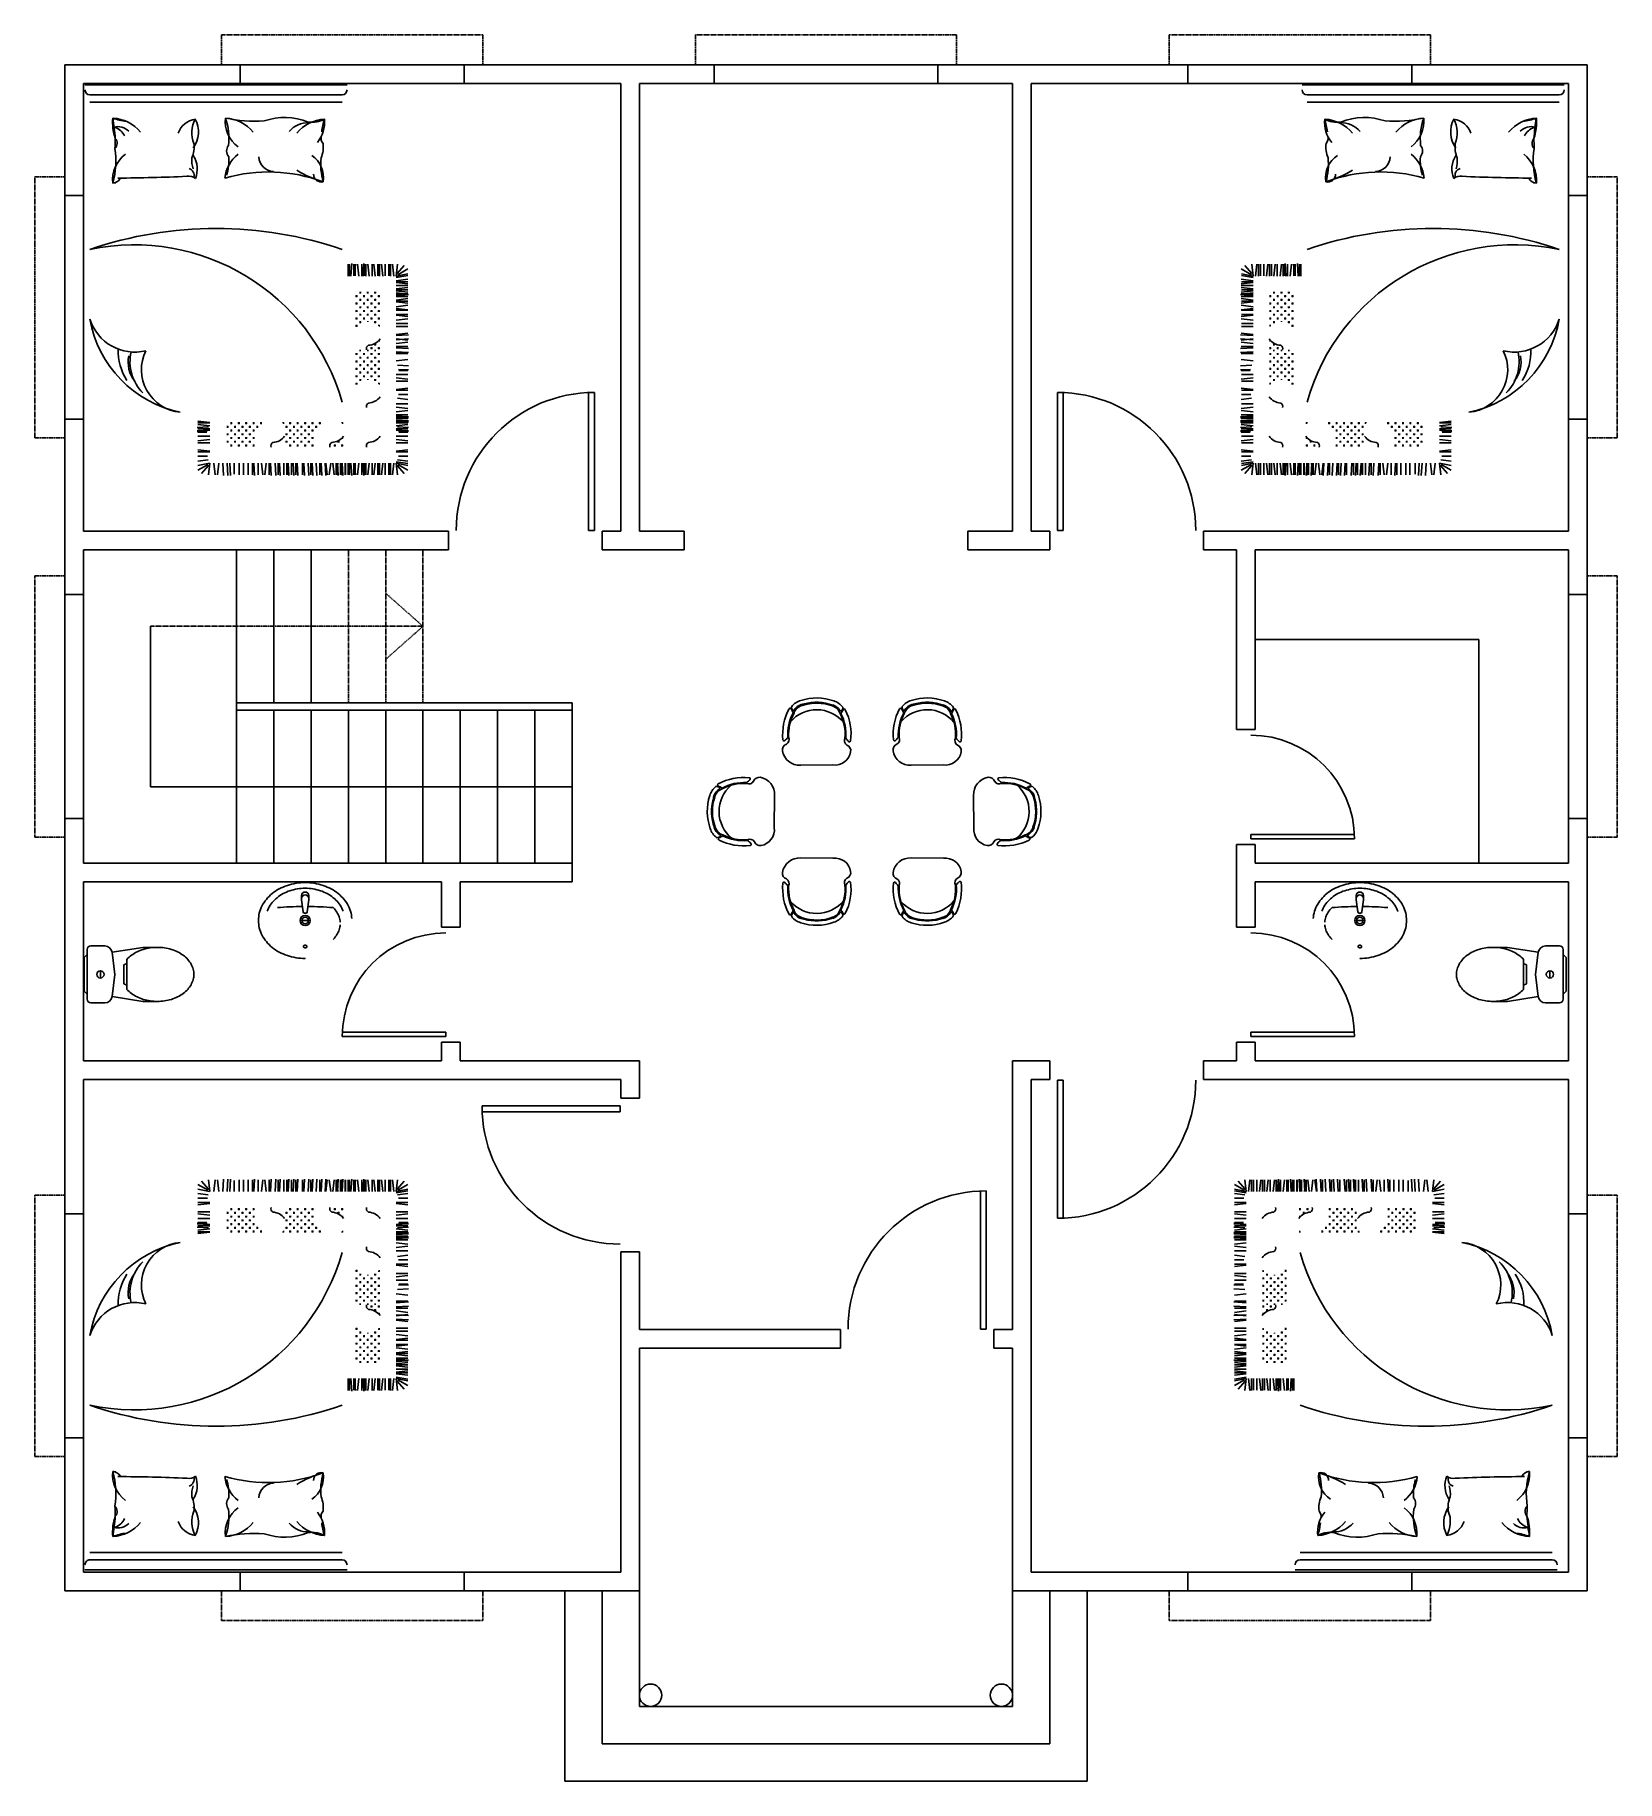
# Model space of a CAD drawing. Extents: x 36509 to 36933, y -884 to -416.
import ezdxf

# ---------------------------------------------------------------- set-up
doc = ezdxf.new("R2010")
doc.units = 0
doc.linetypes.add('ACAD_ISO14W100', pattern=[24, 12, -3, 0, -3, 0, -3, 0, -3])
doc.linetypes.add('HIDDEN', pattern=[0.375, 0.25, -0.125])
doc.layers.get('0').update_dxf_attribs({"linetype": 'CONTINUOUS'})
for name, color, linetype in [('DOOR', 1, 'CONTINUOUS'), ('DWGMODELS.COM', 250, 'CONTINUOUS'), ('FIXTURE', 200, 'CONTINUOUS'), ('FUR', 183, 'CONTINUOUS'), ('FURN', 171, 'CONTINUOUS'), ('RAIL', 3, 'CONTINUOUS'), ('STAIR', 252, 'CONTINUOUS'), ('WALL', 7, 'CONTINUOUS'), ('WALL_SYN', 7, 'CONTINUOUS'), ('WINDOW', 116, 'CONTINUOUS')]:
    doc.layers.add(name, color=color, linetype=linetype)

# ---------------------------------------------------------------- blocks, each defined once
blk = doc.blocks.new('WC_PLAN_COTTO SYDNEY C1303')
for p, q in [((-115, 0), (-135, -20)), ((115, 0), (-115, 0)), ((115, 0), (135, -20)), ((-195, -140), (-195, -45)), ((170, -20), (-170, -20)), ((-25, -110), (25, -110)), ((195, -140), (195, -45)), ((-185, -400), (-152, -190)), ((0, -210), (-152, -190)), ((0, -210), (152, -190)), ((185, -400), (152, -190)), ((100, -290), (-100, -290)), ((-65, -270), (-75, -290)), ((65, -270), (-65, -270)), ((65, -270), (75, -290)), ((-185, -400), (-185, -500)), ((185, -400), (185, -500))]:
    blk.add_line(p, q)
blk.add_lwpolyline([(-100, -290), (-103, -292), (-110, -299), (-117, -307), (-124, -315), (-131, -323), (-137, -332), (-143, -341), (-149, -351), (-154, -361), (-159, -371), (-163, -382), (-167, -393), (-171, -404), (-174, -416), (-177, -427), (-179, -439), (-181, -451), (-183, -463), (-184, -475), (-185, -488), (-185, -500), (-185, -512), (-184, -525), (-183, -537), (-181, -549), (-179, -561), (-177, -573), (-174, -584), (-171, -596), (-167, -607), (-163, -618), (-159, -629), (-154, -639), (-149, -649), (-143, -659), (-137, -668), (-131, -677), (-124, -685), (-117, -693), (-110, -701), (-103, -708), (-95, -714), (-87, -720), (-79, -726), (-71, -731), (-62, -735), (-54, -739), (-45, -743), (-36, -745), (-27, -747), (-18, -749), (-9, -750), (0, -750), (9, -750), (18, -749), (27, -747), (36, -745), (45, -743), (54, -739), (62, -735), (71, -731), (79, -726), (87, -720), (95, -714), (103, -708), (110, -701), (117, -693), (124, -685), (131, -677), (137, -668), (143, -659), (149, -649), (154, -639), (159, -629), (163, -618), (167, -607), (171, -596), (174, -584), (177, -573), (179, -561), (181, -549), (183, -537), (184, -525), (185, -512), (185, -500), (185, -488), (184, -475), (183, -463), (181, -451), (179, -439), (177, -427), (174, -416), (171, -404), (167, -393), (163, -382), (159, -371), (154, -361), (149, -351), (143, -341), (137, -332), (131, -323), (124, -315), (117, -307), (110, -299), (103, -292), (100, -290)])
blk.add_circle((0, -110), 25)
for centre, radius, start, end in [((-170, -45), 25, 90, 180), ((170, -45), 25, 0, 90), ((-145, -140), 50, 180, 262.4054), ((145, -140), 50, 277.5946, 0)]:
    blk.add_arc(centre, radius, start, end)
blk = doc.blocks.new('BASIN CABINET_PLAN_COTTO SERENA C02607')
for p, q in [((-25, 170), (-25, 141)), ((-25, 141), (-14, 60)), ((25, 141), (14, 60)), ((25, 170), (25, 141)), ((-22, 0), (22, 0)), ((-4, 51), (4, 51))]:
    blk.add_line(p, q)
for points in [[(0, 260), (0, 260), (-16, 260), (-31, 259), (-47, 257), (-62, 255), (-78, 252), (-93, 249), (-108, 245), (-122, 240), (-137, 235), (-151, 229), (-165, 223), (-178, 216), (-191, 209), (-203, 201), (-215, 193), (-226, 184), (-237, 175), (-247, 165), (-257, 155), (-266, 144), (-274, 134), (-282, 123), (-289, 111), (-296, 99), (-301, 88), (-306, 75), (-310, 63), (-314, 51), (-317, 38), (-318, 25), (-320, 13)], [(0, -260), (0, -260), (16, -260), (31, -259), (47, -257), (62, -255), (78, -252), (93, -249), (108, -245), (122, -240), (137, -235), (151, -229), (165, -223), (178, -216), (191, -209), (203, -201), (215, -193), (226, -184), (237, -175), (247, -165), (257, -155), (266, -144), (274, -134), (282, -123), (289, -111), (296, -99), (301, -88), (306, -75), (310, -63), (314, -51), (317, -38), (318, -25), (320, -13), (320, 0), (320, 13), (318, 25), (317, 38), (314, 51), (310, 63), (306, 75), (301, 88), (296, 99), (289, 111), (282, 123), (274, 134), (266, 144), (257, 155), (247, 165), (237, 175), (226, 184), (215, 193), (203, 201), (191, 209), (178, 216), (165, 223), (151, 229), (137, 235), (122, 240), (108, 245), (93, 249), (78, 252), (62, 255), (47, 257), (31, 259), (16, 260), (0, 260)], [(261, 63), (260, 64), (256, 74), (251, 85), (246, 94), (240, 104), (233, 114), (226, 123), (218, 132), (210, 140), (202, 148), (192, 156), (183, 164), (173, 171), (162, 178), (151, 184), (140, 190), (128, 195), (116, 200), (104, 204), (92, 208), (79, 211), (66, 214), (53, 217), (40, 219), (27, 220), (13, 221), (0, 221), (-13, 221), (-27, 220), (-40, 219), (-53, 217), (-66, 214), (-79, 211), (-92, 208), (-104, 204), (-116, 200), (-128, 195), (-140, 190), (-151, 184), (-162, 178), (-173, 171), (-183, 164), (-192, 156), (-202, 148), (-210, 140), (-218, 132), (-226, 123), (-233, 114), (-240, 104), (-246, 94), (-251, 85), (-256, 74), (-260, 64), (-261, 63)], [(-191, 89), (-193, 87), (-200, 80), (-206, 73), (-212, 65), (-217, 57), (-222, 49), (-226, 41), (-230, 32), (-233, 24), (-235, 15), (-237, 7), (-239, -2), (-240, -11)], [(-13, -179), (-12, -179), (-12, -180), (-12, -180), (-12, -181), (-12, -181), (-12, -181), (-12, -182), (-12, -182), (-11, -182), (-11, -183), (-11, -183), (-10, -184), (-10, -184), (-10, -184), (-9, -184), (-9, -185), (-8, -185), (-8, -185), (-7, -186), (-7, -186), (-6, -186), (-6, -186), (-5, -186), (-5, -187), (-4, -187), (-4, -187), (-3, -187), (-2, -187), (-2, -187), (-1, -187), (-1, -187), (0, -187), (1, -187), (1, -187), (2, -187), (2, -187), (3, -187), (4, -187), (4, -187), (5, -187), (5, -186), (6, -186), (6, -186), (7, -186), (7, -186), (8, -185), (8, -185), (9, -185), (9, -184), (10, -184), (10, -184), (10, -184), (11, -183), (11, -183), (11, -182), (12, -182), (12, -182), (12, -181), (12, -181), (12, -181), (12, -180), (12, -180), (12, -179), (12, -179)], [(12, -179), (12, -179), (12, -178), (12, -178), (12, -177), (12, -177), (12, -177), (12, -176), (12, -176), (12, -175), (11, -175), (11, -174), (11, -174), (10, -174), (10, -173), (10, -173), (9, -173), (9, -172), (8, -172), (8, -172), (7, -171), (7, -171), (6, -171), (6, -171), (5, -170), (5, -170), (4, -170), (4, -170), (3, -170), (2, -170), (2, -170), (1, -170), (1, -169), (0, -169), (-1, -169), (-1, -170), (-2, -170), (-2, -170), (-3, -170), (-4, -170), (-4, -170), (-5, -170), (-5, -170), (-6, -171), (-6, -171), (-7, -171), (-7, -171), (-8, -172), (-8, -172), (-9, -172), (-9, -173), (-10, -173), (-10, -173), (-10, -174), (-11, -174), (-11, -174), (-11, -175), (-12, -175), (-12, -176), (-12, -176), (-12, -177), (-12, -177), (-12, -177), (-12, -178), (-12, -178)]]:
    blk.add_lwpolyline(points)
at = {"extrusion": (0, 0, -1)}
blk.add_lwpolyline([(191, -129), (193, -127), (200, -120), (206, -112), (212, -105), (217, -97), (222, -89), (226, -81), (230, -72), (233, -64), (235, -55), (237, -46), (239, -38), (240, -29)], dxfattribs=at)
for radius in [35, 22.5]:
    blk.add_circle((0, 0), radius)
for centre, radius, start, end in [((0, 170), 25, 0, 180), ((0, 150), 25, 0, 180), ((0, -2361), 2457, 90.439, 94.4513), ((-4, 61), 10, 187.9625, 270), ((4, 61), 10, 270, 352.0375), ((0, -2361), 2457, 85.5487, 89.561)]:
    blk.add_arc(centre, radius, start, end)
blk = doc.blocks.new('A$C625A09C8')
at = {"layer": 'DWGMODELS.COM', "color": 183}
for p, q in [((1.541, 10.101), (1.22, 10.475)), ((1.592, 9.989), (1.528, 10.529)), ((1.694, 9.989), (1.758, 10.529)), ((1.841, 9.989), (1.841, 10.529)), ((1.924, 9.993), (1.924, 10.528)), ((2.085, 9.993), (2.085, 10.528)), ((2.199, 9.989), (2.263, 10.529)), ((2.346, 9.989), (2.346, 10.529)), ((2.428, 9.993), (2.428, 10.528)), ((2.542, 9.989), (2.606, 10.529)), ((2.689, 9.989), (2.689, 10.529)), ((2.826, 9.989), (2.889, 10.529)), ((2.972, 9.989), (2.972, 10.529)), ((3.049, 9.993), (2.985, 10.529)), ((3.1, 9.989), (3.068, 10.561)), ((3.163, 9.989), (3.163, 10.529)), ((3.291, 9.989), (3.354, 10.529)), ((3.514, 9.993), (3.45, 10.529)), ((3.46, 9.993), (3.46, 10.528)), ((3.523, 9.993), (3.523, 10.528)), ((3.657, 9.989), (3.625, 10.561)), ((3.721, 9.989), (3.721, 10.529)), ((3.784, 9.989), (3.784, 10.529)), ((1.514, 10.051), (1.051, 10.313)), ((1.592, 9.775), (1.051, 9.839)), ((1.592, 9.692), (1.051, 9.628)), ((1.587, 9.989), (1.052, 10.096)), ((1.587, 9.928), (1.052, 10.019)), ((1.587, 9.73), (1.052, 9.73)), ((1.592, 9.114), (1.019, 9.146)), ((1.592, 9.561), (1.051, 9.561)), ((1.592, 9.4), (1.051, 9.464)), ((1.592, 9.317), (1.051, 9.253)), ((1.592, 9.221), (1.051, 9.157)), ((1.592, 9.178), (1.051, 9.178)), ((1.587, 9.113), (1.051, 9.049)), ((1.592, 9.051), (1.051, 9.051)), ((1.592, 8.89), (1.051, 8.953)), ((1.587, 9.354), (1.052, 9.354)), ((1.587, 8.844), (1.052, 8.844)), ((2.421, 9.068), (2.336, 9.068)), ((2.378, 9.025), (2.378, 9.11)), ((2.591, 9.238), (2.506, 9.238)), ((2.591, 8.897), (2.506, 8.897)), ((2.549, 9.195), (2.549, 9.259)), ((2.549, 8.855), (2.549, 8.94)), ((2.762, 9.068), (2.676, 9.068)), ((2.719, 9.025), (2.719, 9.11)), ((2.932, 9.238), (2.847, 9.238)), ((2.932, 8.897), (2.847, 8.897)), ((2.889, 9.195), (2.889, 9.259)), ((2.889, 8.855), (2.889, 8.94)), ((3.102, 9.068), (3.017, 9.068)), ((3.06, 9.025), (3.06, 9.11)), ((3.273, 9.238), (3.187, 9.238)), ((3.273, 8.897), (3.187, 8.897)), ((3.23, 9.195), (3.23, 9.259)), ((3.23, 8.855), (3.23, 8.94)), ((3.443, 9.068), (3.358, 9.068)), ((3.4, 9.025), (3.4, 9.11)), ((1.592, 8.806), (1.051, 8.743)), ((1.587, 8.583), (1.051, 8.647)), ((1.587, 8.5), (1.051, 8.436)), ((1.592, 8.193), (1.051, 8.129)), ((1.587, 7.97), (1.051, 8.034)), ((1.587, 8.43), (1.052, 8.43)), ((1.587, 8.231), (1.052, 8.231)), ((2.421, 8.727), (2.336, 8.727)), ((2.421, 8.386), (2.336, 8.386)), ((2.421, 8.046), (2.336, 8.046)), ((2.378, 8.684), (2.378, 8.77)), ((2.378, 8.344), (2.378, 8.429)), ((2.378, 8.003), (2.378, 8.088)), ((2.591, 8.557), (2.506, 8.557)), ((2.591, 8.216), (2.506, 8.216)), ((2.549, 8.514), (2.549, 8.599)), ((2.549, 8.173), (2.549, 8.259)), ((2.762, 8.727), (2.676, 8.727)), ((2.762, 8.386), (2.676, 8.386)), ((2.762, 8.046), (2.676, 8.046)), ((2.719, 8.684), (2.719, 8.77)), ((2.719, 8.344), (2.719, 8.429)), ((2.719, 8.003), (2.719, 8.088)), ((2.932, 8.557), (2.847, 8.557)), ((2.932, 8.216), (2.847, 8.216)), ((2.889, 8.514), (2.889, 8.599)), ((2.889, 8.173), (2.889, 8.259)), ((3.102, 8.727), (3.017, 8.727)), ((3.102, 8.386), (3.017, 8.386)), ((3.102, 8.046), (3.017, 8.046)), ((3.06, 8.684), (3.06, 8.77)), ((3.06, 8.344), (3.06, 8.429)), ((3.06, 8.003), (3.06, 8.088)), ((3.273, 8.557), (3.187, 8.557)), ((3.273, 8.216), (3.187, 8.216)), ((3.23, 8.514), (3.23, 8.599)), ((3.23, 8.173), (3.23, 8.259)), ((3.443, 8.727), (3.358, 8.727)), ((3.443, 8.386), (3.358, 8.386)), ((3.443, 8.046), (3.358, 8.046)), ((3.4, 8.684), (3.4, 8.77)), ((3.4, 8.344), (3.4, 8.429)), ((3.4, 8.003), (3.4, 8.088)), ((1.592, 7.264), (1.019, 7.295)), ((1.592, 7.305), (1.051, 7.369)), ((1.587, 7.816), (1.052, 7.816)), ((1.587, 7.682), (1.052, 7.682)), ((2.384, 7.705), (2.336, 7.705)), ((2.378, 7.7), (2.378, 7.748)), ((2.591, 7.875), (2.506, 7.875)), ((2.549, 7.833), (2.549, 7.918)), ((2.889, 7.887), (2.889, 7.918)), ((3.273, 7.875), (3.187, 7.875)), ((3.23, 7.833), (3.23, 7.918)), ((3.443, 7.705), (3.358, 7.705)), ((3.4, 7.663), (3.4, 7.748)), ((1.592, 7.072), (1.019, 7.104)), ((1.592, 6.699), (1.019, 6.667)), ((1.592, 6.508), (1.019, 6.476)), ((1.587, 7.114), (1.051, 7.05)), ((1.592, 6.89), (1.051, 6.954)), ((1.592, 6.763), (1.051, 6.763)), ((1.592, 6.444), (1.051, 6.444)), ((2.39, 7.024), (2.336, 7.024)), ((2.421, 6.683), (2.336, 6.683)), ((2.421, 6.416), (2.336, 6.416)), ((2.378, 6.981), (2.378, 7.036)), ((2.378, 6.641), (2.378, 6.726)), ((2.378, 6.373), (2.378, 6.458)), ((2.591, 6.853), (2.506, 6.853)), ((2.549, 6.811), (2.549, 6.896)), ((2.549, 6.543), (2.549, 6.607)), ((2.762, 6.683), (2.676, 6.683)), ((2.762, 6.416), (2.676, 6.416)), ((2.719, 6.641), (2.719, 6.726)), ((2.719, 6.373), (2.719, 6.458)), ((2.889, 6.543), (2.889, 6.607)), ((3.102, 6.416), (3.017, 6.416)), ((3.06, 6.373), (3.06, 6.458)), ((3.23, 6.543), (3.23, 6.607)), ((3.443, 6.416), (3.358, 6.416)), ((3.4, 6.373), (3.4, 6.458)), ((1.529, 5.904), (1.019, 5.876)), ((1.474, 5.71), (1.019, 5.684)), ((1.592, 6.099), (1.051, 6.162)), ((1.463, 5.652), (1.051, 5.652)), ((2.421, 6.075), (2.336, 6.075)), ((2.421, 5.734), (2.336, 5.734)), ((2.378, 6.032), (2.378, 6.117)), ((2.378, 5.692), (2.378, 5.777)), ((2.591, 6.245), (2.506, 6.245)), ((2.591, 5.905), (2.506, 5.905)), ((2.549, 6.203), (2.549, 6.288)), ((2.549, 5.862), (2.549, 5.947)), ((2.549, 5.521), (2.549, 5.607)), ((2.762, 6.075), (2.676, 6.075)), ((2.762, 5.734), (2.676, 5.734)), ((2.719, 6.032), (2.719, 6.117)), ((2.719, 5.692), (2.719, 5.777)), ((2.932, 6.245), (2.847, 6.245)), ((2.932, 5.905), (2.847, 5.905)), ((2.889, 6.203), (2.889, 6.288)), ((2.889, 5.862), (2.889, 5.947)), ((2.889, 5.521), (2.889, 5.607)), ((3.102, 6.075), (3.017, 6.075)), ((3.102, 5.734), (3.017, 5.734)), ((3.06, 6.032), (3.06, 6.117)), ((3.06, 5.692), (3.06, 5.777)), ((3.273, 6.245), (3.187, 6.245)), ((3.273, 5.905), (3.187, 5.905)), ((3.23, 6.203), (3.23, 6.288)), ((3.23, 5.862), (3.23, 5.947)), ((3.23, 5.521), (3.23, 5.607)), ((3.443, 6.075), (3.358, 6.075)), ((3.443, 5.734), (3.358, 5.734)), ((3.4, 6.032), (3.4, 6.117)), ((3.4, 5.692), (3.4, 5.777)), ((1.592, 5.322), (1.051, 5.257)), ((1.592, 4.787), (1.051, 4.85)), ((1.592, 5.475), (1.052, 5.475)), ((1.592, 5.163), (1.052, 5.163)), ((2.421, 5.394), (2.336, 5.394)), ((2.384, 5.053), (2.336, 5.053)), ((2.378, 5.351), (2.378, 5.436)), ((2.378, 5.048), (2.378, 5.096)), ((2.591, 5.564), (2.506, 5.564)), ((2.591, 5.223), (2.506, 5.223)), ((2.549, 5.181), (2.549, 5.266)), ((2.762, 5.394), (2.676, 5.394)), ((2.719, 5.351), (2.719, 5.436)), ((2.932, 5.564), (2.847, 5.564)), ((2.889, 5.235), (2.889, 5.266)), ((3.102, 5.394), (3.017, 5.394)), ((3.06, 5.351), (3.06, 5.436)), ((3.273, 5.564), (3.187, 5.564)), ((3.273, 5.223), (3.187, 5.223)), ((3.23, 5.181), (3.23, 5.266)), ((3.443, 5.394), (3.358, 5.394)), ((3.443, 5.053), (3.358, 5.053)), ((3.4, 5.351), (3.4, 5.436)), ((3.4, 5.01), (3.4, 5.096)), ((1.525, 4.389), (1.051, 4.333)), ((1.592, 4.749), (1.052, 4.749)), ((1.483, 4.55), (1.052, 4.55)), ((1.587, 4.136), (1.052, 4.136)), ((1.592, 3.568), (1.019, 3.536)), ((1.592, 3.521), (1.019, 3.489)), ((1.592, 3.377), (1.019, 3.345)), ((1.592, 3.32), (1.019, 3.288)), ((1.587, 3.982), (1.051, 3.919)), ((1.592, 3.759), (1.051, 3.823)), ((1.592, 3.632), (1.051, 3.632)), ((1.592, 3.514), (1.051, 3.514)), ((1.592, 3.457), (1.051, 3.457)), ((1.592, 3.272), (1.051, 3.335)), ((1.592, 3.313), (1.051, 3.313)), ((1.592, 3.256), (1.051, 3.256)), ((4.065, 3.245), (4.017, 3.245)), ((4.06, 3.239), (4.06, 3.287)), ((5.124, 3.245), (5.039, 3.245)), ((5.081, 3.202), (5.081, 3.287)), ((5.465, 3.245), (5.38, 3.245)), ((5.422, 3.202), (5.422, 3.287)), ((5.805, 3.245), (5.72, 3.245)), ((5.763, 3.202), (5.763, 3.287)), ((6.146, 3.245), (6.061, 3.245)), ((6.103, 3.202), (6.103, 3.287)), ((6.487, 3.245), (6.401, 3.245)), ((6.444, 3.202), (6.444, 3.287)), ((6.766, 3.245), (6.717, 3.245)), ((6.76, 3.239), (6.76, 3.287)), ((7.824, 3.245), (7.739, 3.245)), ((7.782, 3.202), (7.782, 3.287)), ((8.165, 3.245), (8.08, 3.245)), ((8.122, 3.202), (8.122, 3.287)), ((8.506, 3.245), (8.421, 3.245)), ((8.463, 3.202), (8.463, 3.287)), ((8.846, 3.245), (8.761, 3.245)), ((8.804, 3.202), (8.804, 3.287)), ((9.187, 3.245), (9.102, 3.245)), ((9.144, 3.202), (9.144, 3.287)), ((10.133, 3.272), (10.674, 3.335)), ((10.133, 3.256), (10.674, 3.256)), ((1.529, 3.077), (1.019, 3.049)), ((1.592, 2.925), (1.019, 2.893)), ((1.474, 2.883), (1.019, 2.857)), ((1.592, 3.117), (1.051, 3.18)), ((1.592, 2.989), (1.051, 2.989)), ((1.463, 2.825), (1.051, 2.825)), ((1.592, 2.495), (1.051, 2.43)), ((1.592, 2.648), (1.052, 2.648)), ((4.072, 2.563), (4.017, 2.563)), ((4.06, 2.521), (4.06, 2.576)), ((4.23, 2.35), (4.23, 2.436)), ((5.294, 3.074), (5.209, 3.074)), ((5.252, 3.032), (5.252, 3.117)), ((5.465, 2.904), (5.38, 2.904)), ((5.465, 2.563), (5.38, 2.563)), ((5.422, 2.861), (5.422, 2.947)), ((5.422, 2.521), (5.422, 2.606)), ((5.635, 3.074), (5.55, 3.074)), ((5.635, 2.734), (5.55, 2.734)), ((5.592, 3.032), (5.592, 3.117)), ((5.592, 2.691), (5.592, 2.776)), ((5.592, 2.35), (5.592, 2.436)), ((5.805, 2.904), (5.72, 2.904)), ((5.805, 2.563), (5.72, 2.563)), ((5.763, 2.861), (5.763, 2.947)), ((5.763, 2.521), (5.763, 2.606)), ((5.976, 3.074), (5.891, 3.074)), ((5.976, 2.734), (5.891, 2.734)), ((5.933, 3.032), (5.933, 3.117)), ((5.933, 2.691), (5.933, 2.776)), ((5.933, 2.35), (5.933, 2.436)), ((6.146, 2.904), (6.061, 2.904)), ((6.146, 2.563), (6.061, 2.563)), ((6.103, 2.861), (6.103, 2.947)), ((6.103, 2.521), (6.103, 2.606)), ((6.316, 3.074), (6.231, 3.074)), ((6.316, 2.734), (6.231, 2.734)), ((6.274, 3.032), (6.274, 3.117)), ((6.274, 2.691), (6.274, 2.776)), ((6.274, 2.35), (6.274, 2.436)), ((6.487, 2.904), (6.401, 2.904)), ((6.487, 2.563), (6.401, 2.563)), ((6.444, 2.861), (6.444, 2.947)), ((6.444, 2.521), (6.444, 2.606)), ((6.657, 3.074), (6.572, 3.074)), ((6.657, 2.734), (6.572, 2.734)), ((6.614, 3.032), (6.614, 3.117)), ((6.614, 2.691), (6.614, 2.776)), ((6.614, 2.35), (6.614, 2.436)), ((7.995, 3.074), (7.91, 3.074)), ((7.952, 3.032), (7.952, 3.117)), ((8.165, 2.904), (8.08, 2.904)), ((8.165, 2.563), (8.08, 2.563)), ((8.122, 2.861), (8.122, 2.947)), ((8.122, 2.521), (8.122, 2.606)), ((8.335, 3.074), (8.25, 3.074)), ((8.335, 2.734), (8.25, 2.734)), ((8.293, 3.032), (8.293, 3.117)), ((8.293, 2.691), (8.293, 2.776)), ((8.293, 2.35), (8.293, 2.436)), ((8.506, 2.904), (8.421, 2.904)), ((8.506, 2.563), (8.421, 2.563)), ((8.463, 2.861), (8.463, 2.947)), ((8.463, 2.521), (8.463, 2.606)), ((8.676, 3.074), (8.591, 3.074)), ((8.676, 2.734), (8.591, 2.734)), ((8.633, 3.032), (8.633, 3.117)), ((8.633, 2.691), (8.633, 2.776)), ((8.633, 2.35), (8.633, 2.436)), ((8.846, 2.904), (8.761, 2.904)), ((8.846, 2.563), (8.761, 2.563)), ((8.804, 2.861), (8.804, 2.947)), ((8.804, 2.521), (8.804, 2.606)), ((9.017, 3.074), (8.931, 3.074)), ((9.017, 2.734), (8.931, 2.734)), ((8.974, 3.032), (8.974, 3.117)), ((8.974, 2.691), (8.974, 2.776)), ((8.974, 2.35), (8.974, 2.436)), ((9.187, 2.904), (9.102, 2.904)), ((9.187, 2.563), (9.102, 2.563)), ((9.144, 2.861), (9.144, 2.947)), ((9.144, 2.521), (9.144, 2.606)), ((9.357, 3.074), (9.272, 3.074)), ((9.357, 2.734), (9.272, 2.734)), ((9.315, 3.032), (9.315, 3.117)), ((9.315, 2.691), (9.315, 2.776)), ((9.315, 2.35), (9.315, 2.436)), ((10.133, 3.117), (10.674, 3.18)), ((10.133, 2.989), (10.674, 2.989)), ((10.133, 2.925), (10.706, 2.893)), ((10.133, 2.648), (10.673, 2.648)), ((10.133, 2.495), (10.674, 2.43)), ((10.197, 3.077), (10.706, 3.049)), ((10.251, 2.883), (10.706, 2.857)), ((10.262, 2.825), (10.674, 2.825)), ((1.592, 1.96), (1.051, 2.023)), ((1.592, 2.336), (1.052, 2.336)), ((1.592, 1.922), (1.052, 1.922)), ((1.483, 1.723), (1.052, 1.723)), ((4.102, 2.223), (4.017, 2.223)), ((4.06, 2.18), (4.06, 2.265)), ((4.272, 2.393), (4.187, 2.393)), ((4.443, 2.223), (4.358, 2.223)), ((4.4, 2.18), (4.4, 2.265)), ((5.465, 2.223), (5.38, 2.223)), ((5.422, 2.18), (5.422, 2.265)), ((5.635, 2.393), (5.55, 2.393)), ((5.805, 2.223), (5.72, 2.223)), ((5.763, 2.18), (5.763, 2.265)), ((5.976, 2.393), (5.891, 2.393)), ((6.146, 2.223), (6.061, 2.223)), ((6.103, 2.18), (6.103, 2.265)), ((6.316, 2.393), (6.231, 2.393)), ((6.487, 2.223), (6.401, 2.223)), ((6.444, 2.18), (6.444, 2.265)), ((6.657, 2.393), (6.572, 2.393)), ((8.165, 2.223), (8.08, 2.223)), ((8.122, 2.18), (8.122, 2.265)), ((8.335, 2.393), (8.25, 2.393)), ((8.506, 2.223), (8.421, 2.223)), ((8.463, 2.18), (8.463, 2.265)), ((8.676, 2.393), (8.591, 2.393)), ((8.846, 2.223), (8.761, 2.223)), ((8.804, 2.18), (8.804, 2.265)), ((9.017, 2.393), (8.931, 2.393)), ((9.187, 2.223), (9.102, 2.223)), ((9.144, 2.18), (9.144, 2.265)), ((9.357, 2.393), (9.272, 2.393)), ((10.133, 2.336), (10.673, 2.336)), ((10.133, 1.96), (10.674, 2.023)), ((10.133, 1.922), (10.673, 1.922)), ((10.243, 1.723), (10.673, 1.723)), ((1.525, 1.562), (1.051, 1.506)), ((1.514, 1.354), (1.051, 1.092)), ((1.587, 1.477), (1.052, 1.386)), ((1.587, 1.416), (1.052, 1.309)), ((1.541, 1.304), (1.22, 0.93)), ((1.592, 1.416), (1.528, 0.876)), ((1.694, 1.416), (1.758, 0.876)), ((1.841, 1.416), (1.841, 0.876)), ((1.924, 1.412), (1.924, 0.876)), ((2.085, 1.412), (2.085, 0.876)), ((2.199, 1.416), (2.263, 0.876)), ((2.346, 1.416), (2.346, 0.876)), ((2.428, 1.412), (2.428, 0.876)), ((2.542, 1.416), (2.606, 0.876)), ((2.689, 1.416), (2.689, 0.876)), ((2.826, 1.416), (2.889, 0.876)), ((2.972, 1.416), (2.972, 0.876)), ((3.049, 1.412), (2.985, 0.876)), ((3.1, 1.416), (3.068, 0.844)), ((3.163, 1.416), (3.163, 0.876)), ((3.291, 1.416), (3.354, 0.876)), ((3.514, 1.412), (3.45, 0.876)), ((3.46, 1.412), (3.46, 0.876)), ((3.523, 1.412), (3.523, 0.876)), ((3.657, 1.416), (3.625, 0.844)), ((3.721, 1.416), (3.721, 0.876)), ((3.784, 1.416), (3.784, 0.876)), ((3.912, 1.416), (3.912, 0.876)), ((3.928, 1.416), (3.928, 0.876)), ((4.056, 1.416), (4.024, 0.844)), ((4.071, 1.416), (4.04, 0.844)), ((4.119, 1.416), (4.119, 0.876)), ((4.135, 1.416), (4.135, 0.876)), ((4.279, 1.416), (4.247, 0.844)), ((4.263, 1.416), (4.326, 0.876)), ((4.342, 1.416), (4.342, 0.876)), ((4.486, 1.412), (4.422, 0.876)), ((4.587, 1.416), (4.651, 0.876)), ((4.81, 1.412), (4.747, 0.876)), ((4.836, 1.416), (4.804, 0.844)), ((5.028, 1.416), (4.996, 0.844)), ((5.091, 1.416), (5.091, 0.876)), ((5.251, 1.416), (5.219, 0.844)), ((5.442, 1.416), (5.41, 0.844)), ((5.506, 1.416), (5.506, 0.876)), ((5.625, 1.416), (5.593, 0.844)), ((5.816, 1.416), (5.784, 0.844)), ((5.88, 1.416), (5.88, 0.876)), ((6.124, 1.416), (6.092, 0.844)), ((6.188, 1.416), (6.188, 0.876)), ((6.315, 1.416), (6.284, 0.844)), ((6.379, 1.416), (6.379, 0.876)), ((6.539, 1.416), (6.507, 0.844)), ((6.586, 1.412), (6.522, 0.876)), ((6.602, 1.416), (6.602, 0.876)), ((6.739, 1.412), (6.739, 0.876)), ((6.936, 1.416), (6.904, 0.844)), ((7, 1.416), (7, 0.876)), ((7.127, 1.416), (7.096, 0.844)), ((7.351, 1.416), (7.319, 0.844)), ((7.414, 1.416), (7.414, 0.876)), ((7.542, 1.416), (7.605, 0.876)), ((7.765, 1.412), (7.701, 0.876)), ((7.919, 1.412), (7.919, 0.876)), ((8.115, 1.416), (8.084, 0.844)), ((8.179, 1.416), (8.179, 0.876)), ((8.37, 1.416), (8.37, 0.876)), ((8.593, 1.416), (8.593, 0.876)), ((8.785, 1.416), (8.785, 0.876)), ((9.018, 1.416), (9.018, 0.907)), ((9.209, 1.416), (9.177, 0.844)), ((9.337, 1.416), (9.305, 0.844)), ((9.528, 1.416), (9.496, 0.844)), ((9.719, 1.416), (9.783, 0.876)), ((9.942, 1.412), (9.878, 0.876)), ((10.133, 1.416), (10.197, 0.876)), ((10.138, 1.416), (10.673, 1.309)), ((10.184, 1.304), (10.505, 0.93)), ((10.2, 1.562), (10.674, 1.506)), ((10.212, 1.354), (10.674, 1.092))]:
    blk.add_line(p, q, dxfattribs=at)
at = {"layer": 'DWGMODELS.COM'}
for centre, radius, start, end in [((9.846, -5.639), 17.813, 71.05766, 108.94234), ((13.6, 1.51), 9.91, 78.19009, 164.22919), ((13.576, 8.653), 2.149, 256.13652, 342.764), ((11.311, 5.693), 1.956, 275.02348, 26.51646), ((11.771, 6.06), 2.02, 314.89518, 12.88443), ((11.937, 6.523), 2.391, 326.58971, 2.77532), ((12.463, 6.043), 1.413, 321.46617, 11.64094)]:
    blk.add_arc(centre, radius, start, end, dxfattribs=at)
at = {"layer": 'DWGMODELS.COM', "color": 183}
for centre, radius, start, end in [((2.888, 7.52), 0.703, 216.28067, 267.53247), ((2.781, 6.667), 0.169, 338.95911, 62.99119), ((2.888, 4.868), 0.703, 216.28067, 267.53247), ((2.781, 4.015), 0.169, 338.95911, 62.99119), ((2.888, 3.059), 0.703, 216.28067, 267.53247), ((4.569, 3.059), 0.703, 216.28067, 267.53247), ((7.27, 3.059), 0.703, 216.28067, 267.53247), ((2.781, 2.207), 0.169, 338.95911, 62.99119), ((4.462, 2.207), 0.169, 338.95911, 62.99119), ((7.163, 2.207), 0.169, 338.95911, 62.99119)]:
    blk.add_arc(centre, radius, start, end, dxfattribs=at)
at = {"layer": 'FURN', "color": 30}
blk.add_line((15.854, 18.764), (3.838, 18.764), dxfattribs=at)
at = {"layer": 'FURN'}
for p, q in [((15.629, 18.3), (4.064, 18.3)), ((4.064, 17.967), (15.629, 17.967))]:
    blk.add_line(p, q, dxfattribs=at)
for centre, radius, start, end in [((4.064, 18.525), 0.225, 180, 270), ((15.629, 18.525), 0.225, 270, 0), ((4.953, 16.792), 0.368, 45.59911, 107.0774), ((6.327, 17.036), 1.459, 174.11001, 219.05958), ((1.15, 16.09), 3.883, 7.6727, 16.39543), ((4.746, 15.35), 1.84, 40.4189, 85.9871), ((5.442, 18.213), 1.174, 241.09082, 278.40418), ((5.608, 15.85), 1.174, 40.94821, 91.04228), ((6.695, 14.348), 2.912, 71.0183, 111.79741), ((8.049, 23.518), 6.429, 266.37157, 282.25617), ((9.543, 15.4), 1.84, 94.0129, 139.5811), ((7.963, 17.086), 1.459, 306.5711, 5.88998), ((12.097, 16.302), 2.841, 160.81331, 186.50531), ((11.894, 16.599), 1.244, 151.87313, 216.26112), ((9.628, 16.558), 1.327, 338.30173, 28.22636), ((10.667, 16.228), 0.966, 19.02246, 82.29683), ((14.71, 15.4), 1.84, 94.0129, 139.5811), ((14.367, 16.066), 0.774, 78.22069, 132.54909), ((13.735, 19.281), 2.214, 275.73304, 292.48215), ((12.273, 17.046), 2.316, 341.30581, 4.69516), ((26.712, 15.273), 12.289, 170.81082, 175.19015), ((6.19, 15.902), 1.262, 172.46324, 202.98304), ((4.688, 16.303), 0.344, 316.73156, 14.64939), ((12.112, 15.902), 1.262, 172.46324, 202.98304), ((14.691, 16.123), 0.715, 107.86167, 156.12443), ((14.715, 16.078), 0.335, 137.82866, 225.5264), ((32.199, 16.647), 17.737, 181.11236, 182.60946), ((6.155, 14.499), 1.24, 124.24279, 188.73787), ((2.232, 15.106), 2.812, 343.5644, 6.17042), ((7.168, 15.491), 0.714, 273.11598, 357.36998), ((7.908, 14.352), 1.532, 4.90995, 52.88025), ((11.734, 15.305), 2.477, 176.44459, 196.20457), ((8.95, 15.728), 0.411, 319.098, 37.91671), ((11.849, 14.9), 1.143, 146.95219, 202.55333), ((9.578, 15.294), 1.377, 343.76996, 4.77672), ((13.13, 14.401), 1.459, 354.11002, 53.4289), ((18.159, 15.276), 3.722, 171.29291, 195.9757), ((3.635, 18.918), 4.786, 285.68625, 301.65011), ((7.445, 7.529), 7.233, 74.03693, 110.34935), ((5.015, 14.659), 0.359, 256.19816, 0.22733), ((11.09, 14.119), 0.453, 78.62977, 130.90094), ((11.176, 14.604), 0.328, 106.70053, 196.64794), ((14.645, 88.515), 74.033, 267.31657, 269.77241), ((14.607, 14.679), 0.428, 211.45882, 266.52915), ((14.71, 16.087), 1.84, 261.65834, 265.9871), ((10.417, 8.927), 5.29, 281.61655, 350.08938)]:
    blk.add_arc(centre, radius, start, end, dxfattribs=at)
blk = doc.blocks.new('A$C64AA05FE')
at = {"layer": 'FUR', "color": 30}
blk.add_line((0.01, 14.88), (0.12, 5.35), dxfattribs=at)
for centre, radius, start, end in [((5.12, 15.2), 5.12, 99.1556, 183.5417), ((4.58, 18.53), 1.75, 18.9977, 99.1556), ((7.61, 19.9), 1.59, 210.3279, 295.2966), ((7.55, 19.8), 0.344, 101.0389, 223.4336), ((13.51, 25.44), 8.55, 223.4336, 231.9868), ((9.15, 4.55), 15.67, 61.3757, 96.0704), ((8.98, 4.89), 13.83, 61.6312, 93.0543), ((8.99, 4.89), 13.59, 61.4768, 92.9463), ((6.17, 10.14), 10.26, 309.6117, 49.3152), ((14.37, 13.58), 3.44, 15.2285, 71.1342), ((18.46, 13.09), 4.92, 111.4674, 126.113), ((16.58, 17.03), 0.344, 115.4279, 237.3244), ((14.37, 13.58), 3.76, 4.8098, 57.3244), ((18.46, 13.09), 4.71, 107.3015, 115.4279), ((16.53, 17.99), 0.344, 291.4674, 69.174), ((17.16, 17.26), 0.344, 52.8127, 107.3015), ((14.37, 13.58), 4.97, 15.2285, 52.8127), ((4.92, 10.17), 13.47, 339.7598, 18.6438), ((5.05, 10.15), 13.59, 339.7257, 15.718), ((18.46, 13.92), 0.344, 184.8098, 194.8292), ((4.97, 10.17), 14.95, 340.0526, 18.351), ((4.77, 4.74), 4.69, 172.4921, 260.8676), ((14.27, 6.51), 3.44, 287.2694, 343.1751), ((14.27, 6.51), 3.76, 301.0792, 343.1751), ((4.35, 1.83), 1.75, 259.248, 339.4059), ((7.34, 0.37), 1.59, 63.107, 148.0757), ((7.28, 0.48), 0.344, 134.97, 257.3648), ((13.09, -5.33), 8.55, 126.4169, 134.97), ((9.3, 15.67), 15.67, 262.3332, 297.028), ((9.13, 15.34), 13.83, 265.3493, 296.7725), ((9.13, 15.34), 13.59, 265.4573, 296.9268), ((18.37, 6.88), 4.92, 232.2906, 246.9362), ((16.39, 2.99), 0.344, 121.0792, 242.9757), ((18.37, 6.88), 4.71, 242.9757, 251.1021), ((16.31, 2.04), 0.344, 289.2296, 66.9362), ((16.96, 2.75), 0.344, 251.1021, 305.591), ((14.27, 6.51), 4.97, 305.591, 343.1751)]:
    blk.add_arc(centre, radius, start, end, dxfattribs=at)
blk = doc.blocks.new('A$C05CD1A33')
at = {"layer": 'FURN', "linetype": 'ACAD_ISO14W100', "yscale": 0.9065734764729022, "zscale": 0.9065734764729022, "rotation": 270}
for p, xscale in [((25.44, 75.61), -0.9065734764729022), ((25.44, 22.3), 0.9065734764729022)]:
    blk.add_blockref('A$C64AA05FE', p, dxfattribs=dict(at, xscale=xscale))
at = {"layer": 'FURN', "linetype": 'ACAD_ISO14W100', "yscale": 0.9065734764729022, "zscale": 0.9065734764729022}
for p, xscale in [((22.21, 55.14), -0.9065734764729022), ((47.02, 55.14), 0.9065734764729022), ((22.21, 25.52), -0.9065734764729022), ((47.02, 25.52), 0.9065734764729022)]:
    blk.add_blockref('A$C64AA05FE', p, dxfattribs=dict(at, xscale=xscale))
blk = doc.blocks.new('DOOR40')
at = {"layer": 'DOOR'}
for p, q in [((2, 5), (2, 41)), ((3.5, 5), (3.5, 40.97)), ((2, 5), (3.5, 5))]:
    blk.add_line(p, q, dxfattribs=at)
blk.add_arc((2, 5), 36, 0, 90, dxfattribs=at)

msp = doc.modelspace()

# ---------------------------------------------------------------- linework, layer by layer
at = {"layer": 'DOOR'}
for centre in [(36674.31, -860.94), (36768.31, -860.94)]:
    msp.add_circle(centre, 3, dxfattribs=at)
at = {"layer": 'FURN'}
for p, q in [((36836.31, -577.94), (36896.31, -577.94)), ((36896.31, -577.94), (36896.31, -637.94))]:
    msp.add_line(p, q, dxfattribs=at)
at = {"layer": 'RAIL', "linetype": 'HIDDEN'}
for p in [(36603.31, -565.58), (36540.29, -574.44), (36603.31, -583.3)]:
    msp.add_line(p, (36613.31, -574.44), dxfattribs=at)
at = {"layer": 'RAIL'}
for p, q in [((36540.29, -617.44), (36540.29, -574.44)), ((36563.31, -594.94), (36563.31, -596.94)), ((36653.31, -594.94), (36563.31, -594.94)), ((36653.31, -596.94), (36563.31, -596.94)), ((36653.31, -594.94), (36653.31, -596.94)), ((36653.31, -617.44), (36540.29, -617.44))]:
    msp.add_line(p, q, dxfattribs=at)
at = {"layer": 'STAIR'}
for p, q in [((36563.31, -594.94), (36563.31, -553.94)), ((36573.31, -594.94), (36573.31, -553.94)), ((36583.31, -594.94), (36583.31, -553.94)), ((36563.31, -637.94), (36563.31, -596.94)), ((36573.31, -596.94), (36573.31, -637.94)), ((36583.31, -596.94), (36583.31, -637.94)), ((36593.31, -596.94), (36593.31, -637.94)), ((36603.31, -596.94), (36603.31, -637.94)), ((36613.31, -596.94), (36613.31, -637.94)), ((36623.31, -596.94), (36623.31, -637.94)), ((36633.31, -596.94), (36633.31, -637.94)), ((36643.31, -596.94), (36643.31, -637.94)), ((36653.31, -637.94), (36653.31, -596.94)), ((36633.31, -637.94), (36653.31, -637.94)), ((36651.31, -832.94), (36651.31, -883.94)), ((36661.31, -832.94), (36661.31, -873.94)), ((36671.31, -832.94), (36671.31, -863.94)), ((36771.31, -832.94), (36771.31, -863.94)), ((36781.31, -832.94), (36781.31, -873.94)), ((36791.31, -832.94), (36791.31, -883.94)), ((36671.31, -863.94), (36771.31, -863.94)), ((36661.31, -873.94), (36781.31, -873.94)), ((36651.31, -883.94), (36791.31, -883.94))]:
    msp.add_line(p, q, dxfattribs=at)
at = {"layer": 'STAIR', "linetype": 'HIDDEN'}
for p, q in [((36593.31, -594.94), (36593.31, -553.94)), ((36603.31, -594.94), (36603.31, -553.94)), ((36613.31, -594.94), (36613.31, -553.94))]:
    msp.add_line(p, q, dxfattribs=at)
at = {"layer": 'WALL'}
for p, q in [((36517.31, -423.94), (36517.31, -832.94)), ((36517.31, -423.94), (36925.31, -423.94)), ((36925.31, -423.94), (36925.31, -832.94)), ((36522.31, -428.94), (36522.31, -548.94)), ((36522.31, -428.94), (36666.31, -428.94)), ((36666.31, -548.94), (36666.31, -428.94)), ((36671.31, -548.94), (36671.31, -428.94)), ((36671.31, -428.94), (36771.31, -428.94)), ((36771.31, -548.94), (36771.31, -428.94)), ((36776.31, -548.94), (36776.31, -428.94)), ((36776.31, -428.94), (36920.31, -428.94)), ((36920.31, -428.94), (36920.31, -548.94)), ((36522.31, -548.94), (36620.17, -548.94)), ((36620.17, -553.94), (36620.17, -548.94)), ((36661.31, -548.94), (36666.31, -548.94)), ((36661.31, -553.94), (36661.31, -548.94)), ((36671.31, -548.94), (36683.31, -548.94)), ((36683.31, -548.94), (36683.31, -553.94)), ((36759.31, -548.94), (36771.31, -548.94)), ((36759.31, -548.94), (36759.31, -553.94)), ((36776.31, -548.94), (36781.31, -548.94)), ((36781.31, -553.94), (36781.31, -548.94)), ((36822.46, -548.94), (36920.31, -548.94)), ((36822.46, -553.94), (36822.46, -548.94)), ((36522.31, -553.94), (36522.31, -637.94)), ((36522.31, -553.94), (36620.17, -553.94)), ((36661.31, -553.94), (36683.31, -553.94)), ((36759.31, -553.94), (36781.31, -553.94)), ((36822.46, -553.94), (36831.31, -553.94)), ((36831.31, -553.94), (36831.31, -602.08)), ((36836.31, -553.94), (36836.31, -602.08)), ((36836.31, -553.94), (36920.31, -553.94)), ((36920.31, -553.94), (36920.31, -637.94)), ((36831.31, -602.08), (36836.31, -602.08)), ((36831.31, -632.94), (36831.31, -655.08)), ((36836.31, -632.94), (36831.31, -632.94)), ((36836.31, -632.94), (36836.31, -637.94)), ((36522.31, -637.94), (36653.31, -637.94)), ((36653.31, -637.94), (36653.31, -642.94)), ((36836.31, -637.94), (36920.31, -637.94)), ((36522.31, -642.94), (36522.31, -690.94)), ((36522.31, -642.94), (36618.31, -642.94)), ((36618.31, -655.08), (36618.31, -642.94)), ((36623.31, -655.08), (36623.31, -642.94)), ((36623.31, -642.94), (36653.31, -642.94)), ((36836.31, -642.94), (36836.31, -655.08)), ((36836.31, -642.94), (36920.31, -642.94)), ((36920.31, -642.94), (36920.31, -690.94)), ((36623.31, -655.08), (36618.31, -655.08)), ((36831.31, -655.08), (36836.31, -655.08)), ((36618.31, -690.94), (36618.31, -685.94)), ((36618.31, -685.94), (36623.31, -685.94)), ((36623.31, -690.94), (36623.31, -685.94)), ((36831.31, -685.94), (36831.31, -690.94)), ((36836.31, -685.94), (36831.31, -685.94)), ((36836.31, -685.94), (36836.31, -690.94)), ((36522.31, -690.94), (36618.31, -690.94)), ((36623.31, -690.94), (36671.31, -690.94)), ((36671.31, -690.94), (36671.31, -700.94)), ((36771.31, -690.94), (36771.31, -762.94)), ((36771.31, -690.94), (36781.31, -690.94)), ((36781.31, -690.94), (36781.31, -695.94)), ((36822.46, -690.94), (36831.31, -690.94)), ((36822.46, -690.94), (36822.46, -695.94)), ((36836.31, -690.94), (36920.31, -690.94)), ((36522.31, -695.94), (36522.31, -827.94)), ((36522.31, -695.94), (36666.31, -695.94)), ((36666.31, -695.94), (36666.31, -700.94)), ((36776.31, -695.94), (36776.31, -827.94)), ((36776.31, -695.94), (36781.31, -695.94)), ((36822.46, -695.94), (36920.31, -695.94)), ((36920.31, -695.94), (36920.31, -827.94)), ((36671.31, -700.94), (36666.31, -700.94)), ((36666.31, -742.08), (36666.31, -827.94)), ((36671.31, -742.08), (36666.31, -742.08)), ((36671.31, -742.08), (36671.31, -762.94)), ((36671.31, -762.94), (36725.17, -762.94)), ((36725.17, -767.94), (36725.17, -762.94)), ((36766.31, -767.94), (36766.31, -762.94)), ((36766.31, -762.94), (36771.31, -762.94)), ((36671.31, -767.94), (36671.31, -832.94)), ((36671.31, -767.94), (36725.17, -767.94)), ((36766.31, -767.94), (36771.31, -767.94)), ((36771.31, -767.94), (36771.31, -832.94)), ((36522.31, -827.94), (36666.31, -827.94)), ((36776.31, -827.94), (36920.31, -827.94)), ((36517.31, -832.94), (36671.31, -832.94)), ((36771.31, -832.94), (36925.31, -832.94))]:
    msp.add_line(p, q, dxfattribs=at)
at = {"layer": 'WALL_SYN'}
for p, q in [((36564.31, -428.94), (36564.31, -423.94)), ((36624.31, -428.94), (36624.31, -423.94)), ((36691.31, -428.94), (36691.31, -423.94)), ((36751.31, -428.94), (36751.31, -423.94)), ((36818.31, -428.94), (36818.31, -423.94)), ((36878.31, -428.94), (36878.31, -423.94)), ((36522.31, -458.94), (36517.31, -458.94)), ((36920.31, -458.94), (36925.31, -458.94)), ((36522.31, -518.94), (36517.31, -518.94)), ((36920.31, -518.94), (36925.31, -518.94)), ((36522.31, -565.94), (36517.31, -565.94)), ((36920.31, -565.94), (36925.31, -565.94)), ((36522.31, -625.94), (36517.31, -625.94)), ((36920.31, -625.94), (36925.31, -625.94)), ((36522.31, -731.94), (36517.31, -731.94)), ((36920.31, -731.94), (36925.31, -731.94)), ((36522.31, -791.94), (36517.31, -791.94)), ((36920.31, -791.94), (36925.31, -791.94)), ((36564.31, -827.94), (36564.31, -832.94)), ((36624.31, -827.94), (36624.31, -832.94)), ((36818.31, -827.94), (36818.31, -832.94)), ((36878.31, -827.94), (36878.31, -832.94))]:
    msp.add_line(p, q, dxfattribs=at)
at = {"layer": 'WINDOW', "linetype": 'HIDDEN'}
for p, q in [((36559.31, -423.94), (36559.31, -415.94)), ((36629.31, -415.94), (36559.31, -415.94)), ((36629.31, -423.94), (36629.31, -415.94)), ((36686.31, -423.94), (36686.31, -415.94)), ((36756.31, -415.94), (36686.31, -415.94)), ((36756.31, -423.94), (36756.31, -415.94)), ((36813.31, -423.94), (36813.31, -415.94)), ((36883.31, -415.94), (36813.31, -415.94)), ((36883.31, -423.94), (36883.31, -415.94)), ((36517.31, -453.94), (36509.31, -453.94)), ((36509.31, -453.94), (36509.31, -523.94)), ((36925.31, -453.94), (36933.31, -453.94)), ((36933.31, -523.94), (36933.31, -453.94)), ((36517.31, -523.94), (36509.31, -523.94)), ((36925.31, -523.94), (36933.31, -523.94)), ((36517.31, -560.94), (36509.31, -560.94)), ((36509.31, -560.94), (36509.31, -630.94)), ((36925.31, -560.94), (36933.31, -560.94)), ((36933.31, -630.94), (36933.31, -560.94)), ((36517.31, -630.94), (36509.31, -630.94)), ((36925.31, -630.94), (36933.31, -630.94)), ((36517.31, -726.94), (36509.31, -726.94)), ((36509.31, -726.94), (36509.31, -796.94)), ((36925.31, -726.94), (36933.31, -726.94)), ((36933.31, -796.94), (36933.31, -726.94)), ((36517.31, -796.94), (36509.31, -796.94)), ((36925.31, -796.94), (36933.31, -796.94)), ((36559.31, -832.94), (36559.31, -840.94)), ((36629.31, -832.94), (36629.31, -840.94)), ((36813.31, -832.94), (36813.31, -840.94)), ((36883.31, -832.94), (36883.31, -840.94)), ((36629.31, -840.94), (36559.31, -840.94)), ((36883.31, -840.94), (36813.31, -840.94))]:
    msp.add_line(p, q, dxfattribs=at)

# ---------------------------------------------------------------- block references
at = {"layer": 'DOOR', "yscale": 1.028571428571428, "zscale": 1.028571428571428}
for p, xscale in [((36661.31, -553.94), -1.028571428571428), ((36781.31, -553.94), 1.028571428571428), ((36766.31, -767.94), -1.028571428571428)]:
    msp.add_blockref('DOOR40', p, dxfattribs=dict(at, xscale=xscale))
at = {"layer": 'DOOR'}
for p, xscale, yscale, zscale, rotation in [((36831.31, -632.94), -0.7714285714284634, 0.7714285714284634, 0.7714285714284634, 270), ((36623.31, -685.94), 0.7714285714284634, 0.7714285714284634, 0.7714285714284634, 90), ((36831.31, -685.94), -0.7714285714284634, 0.7714285714284634, 0.7714285714284634, 270), ((36781.31, -690.94), -1.028571428571428, 1.028571428571428, 1.028571428571428, 180), ((36671.31, -700.94), -1.028571428571428, 1.028571428571428, 1.028571428571428, 90)]:
    msp.add_blockref('DOOR40', p, dxfattribs=dict(at, xscale=xscale, yscale=yscale, zscale=zscale, rotation=rotation))
at = {"layer": 'FIXTURE', "yscale": 0.03913894, "zscale": 0.03913894}
for p, xscale in [((36581.74, -653.29), -0.03913894), ((36864.39, -653.29), 0.03913894)]:
    msp.add_blockref('BASIN CABINET_PLAN_COTTO SERENA C02607', p, dxfattribs=dict(at, xscale=xscale))
for p, xscale, rotation in [((36522.55, -667.73), -0.03913894, 90), ((36919.63, -667.73), 0.03913894, 270)]:
    msp.add_blockref('WC_PLAN_COTTO SYDNEY C1303', p, dxfattribs=dict(at, xscale=xscale, rotation=rotation))
at = {"layer": 'FUR', "rotation": 90}
msp.add_blockref('A$C05CD1A33', (36783.16, -658.72), dxfattribs=at)
at = {"layer": 'FURN', "yscale": 5.844683936724634, "zscale": 5.844683936724634}
for p, xscale in [((36615.39, -538.95), -5.844683936724634), ((36826.47, -538.95), 5.844683936724634)]:
    msp.add_blockref('A$C625A09C8', p, dxfattribs=dict(at, xscale=xscale))
at = {"layer": 'FURN', "yscale": 5.844683936724634, "zscale": 5.844683936724634, "rotation": 180}
for p, xscale in [((36615.39, -717.68), 5.844683936724634), ((36824.61, -717.68), -5.844683936724634)]:
    msp.add_blockref('A$C625A09C8', p, dxfattribs=dict(at, xscale=xscale))

doc.saveas('drawing.dxf')
